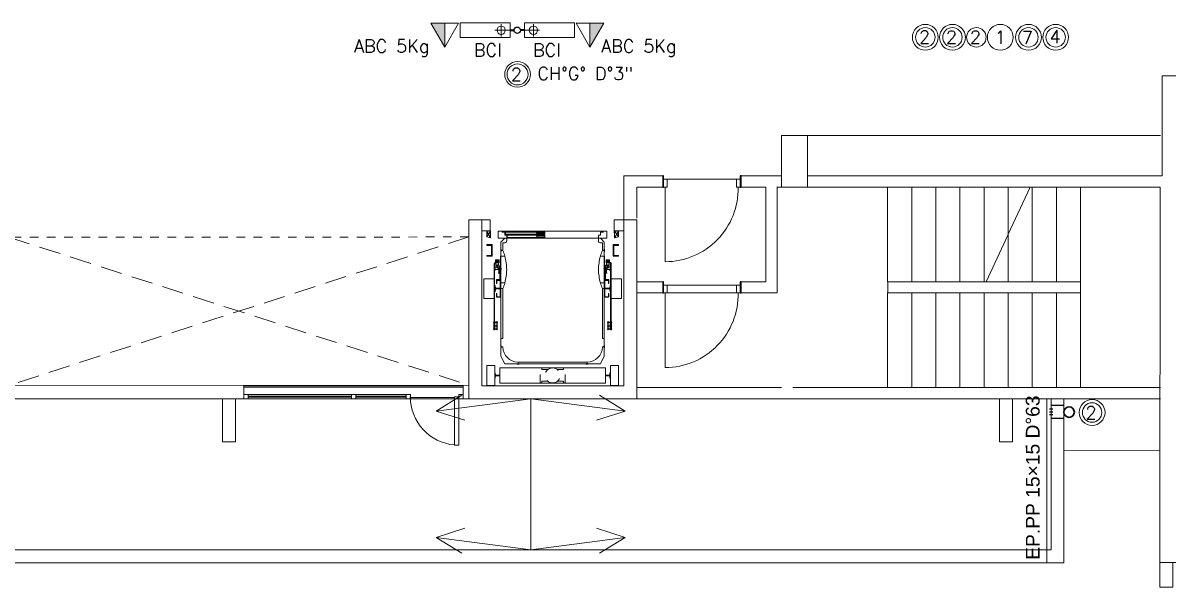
# Model space of a CAD drawing. Header units: millimetres. Extents: x 539 to 842, y -453 to -96.
# Drawn here: x 806.78 to 820.08, y -296.71 to -290.16 of the extents above; entities that cross this region are included whole.
import ezdxf
from ezdxf.enums import TextEntityAlignment as Align

# ---------------------------------------------------------------- set-up
doc = ezdxf.new("R2010")
doc.units = ezdxf.units.MM
doc.header["$LTSCALE"] = 0.1
for name, pattern in [('ACAD_ISO02W100', [15, 12, -3]), ('Basculante', [0.003969, 0.002381, -0.001587]), ('CENTER', [2.25, 1, -0.1, 0.05, -0.1, 1]), ('CONTINUA', [0]), ('DASHED', [0.7, 0.5, -0.2]), ('HIDDEN', [0.375, 0.25, -0.125]), ('HIDDEN2', [0.1875, 0.125, -0.0625])]:
    doc.linetypes.add(name, pattern=pattern)
doc.layers.get('0').update_dxf_attribs({"lineweight": 5})
for name, color, linetype, lineweight in [('00-Agua Caliente', 1, 'Continuous', 20), ('00-Agua Fria', 5, 'ACAD_ISO02W100', 20), ('00-Texto AC', 7, 'Continuous', 18), ('00-Texto AF', 7, 'Continuous', 18), ('00_Incendio_Bocas Incendio', 1, 'Continuous', 30), ('00_Incendio_Cañeria', 1, 'Continuous', 30), ('00_Incendio_Matafuego', 1, 'Continuous', 20), ('00_Incendio_Montantes', 1, 'Continuous', 30), ('00_Incendio_Numeracion Montantes', 1, 'Continuous', 30), ('00_Incendio_Textos', 7, 'Continuous', 13), ('A-DETL-GENF', 7, 'Continuous', 5), ('A-DOOR', 7, 'Continuous', 5), ('A-GLAZ-CURT', 7, 'Continuous', 5), ('A-GLAZ-CWMG', 7, 'Continuous', 5), ('A-Texto Pluvial', 7, 'Continuous', 20), ('S-COLS', 7, 'Continuous', 5)]:
    doc.layers.add(name, color=color, linetype=linetype, lineweight=lineweight)
for name, color, linetype in [('00-Pluvial', 40, 'Continuous'), ('00-Ventilacion', 3, 'Continuous'), ('Textos', 7, 'Continuous')]:
    doc.layers.add(name, color=color, linetype=linetype)
doc.layers.add('00-Primario', color=7, linetype='Continuous', true_color=0xff2400)
doc.styles.add('Arial', font='arial.ttf', dxfattribs={"height": 0.245883})
doc.styles.add('Instal Sanit', font='techb___.ttf', dxfattribs={"height": 0.15})
doc.styles.add('Romans', font='romans.shx')
doc.styles.get("Standard").update_dxf_attribs({"font": 'arial.ttf'})

# ---------------------------------------------------------------- blocks, each defined once
blk = doc.blocks.new('CALHA_DIR')
at = {"linetype": 'HIDDEN'}
for p, q in [((0, 1), (-5, 9)), ((0, 8), (-5, 0))]:
    blk.add_line(p, q, dxfattribs=at)
blk.add_lwpolyline([(-5, 0), (-5, 9), (0, 8), (0, 1)], close=True)
blk = doc.blocks.new('g')
blk.add_lwpolyline([(0.6, 0.2), (0.1, 0.2, -0.198945), (0, 0.3, -0.198878), (-0.1, 0.4), (-0.1, 1.2, 0.414208), (-0.3, 1.5, 0.414219), (-0.5, 1.2, -0.000005), (-0.5, -1.3, 0.000002), (-0.5, -1.3, 0.999999), (-0.1, -1.3), (-0.1, -0.4, -0.198907), (0, -0.3, -0.198919), (0.1, -0.2), (0.6, -0.2)], format="xyb")
blk = doc.blocks.new('N_P_COL_200')
for points in [[(0, 23.7), (0, 22.8, 0.414214), (0.3, 22.5)], [(0, 21.3), (0, 22.2, -0.414214), (0.3, 22.5), (2.2, 22.5, -0.417709), (2.5, 22.2, 0.405583), (22.2, 2.5, -0.40989), (22.5, 2.2), (22.5, 0.3, -0.414213), (22.2, 0), (21.3, 0)], [(22.5, 0.3), (22.5, 0.3, 0.414213), (22.8, 0), (23.7, 0)]]:
    blk.add_lwpolyline(points, format="xyb")
blk.add_blockref('g', (0.3, 22.5))
at = {"rotation": 90}
blk.add_blockref('g', (22.5, 0.3), dxfattribs=at)
blk = doc.blocks.new('N_P_TOTEM')
for points in [[(-0.5, 42.5), (4.7, 42.5, 0.498137), (5, 42.9, 0.014075), (3.8, 46.4, 0.014078), (2.5, 49.8, 0.303961), (2.3, 50), (0.3, 50, 0.414205), (0, 49.7), (0, 48.8)], [(0.3, 50, -0.414205), (0, 50.3), (0, 51.2)], [(2, 7.5), (-0.2, 7.5, -0.415832), (-0.5, 7.8), (-0.5, 42.2, -0.414217), (-0.2, 42.5), (2, 42.5)], [(2.2, 42.5), (4.8, 42.5, -0.337311), (5.1, 42.3, -0.067471), (7.5, 25, -0.067485), (5.1, 7.7, -0.337302), (4.8, 7.5), (2.2, 7.5)], [(-0.5, 7.5), (4.7, 7.5, -0.498137), (5, 7.1, -0.014075), (3.8, 3.6, -0.014078), (2.5, 0.2, -0.303961), (2.3, 0), (0.3, 0, -0.414205), (0, 0.3), (0, 1.2)]]:
    blk.add_lwpolyline(points, format="xyb")
blk = doc.blocks.new('N_P_BATE_PORTA')
for p, q in [((0, 0.5), (0, -7.2)), ((-6.5, -11.5), (-2.8, -11.5)), ((-2.5, -7.6), (-2.5, -11.2)), ((-2.4, -7.5), (-0.3, -7.5))]:
    blk.add_line(p, q)
for centre, radius, start, end in [((-2, 0.5), 2, 360, 90), ((-2, 0.5), 2, 360, 90), ((-2.8, -11.2), 0.3, 270, 0), ((-2.4, -7.6), 0.15, 90, 180), ((-0.3, -7.2), 0.3, 270, 0)]:
    blk.add_arc(centre, radius, start, end)
blk = doc.blocks.new('N_P_CANTO_RETO')
for points in [[(-2.8, 2.5, 0.382405), (-2.5, 2.8), (-2.5, 12.2, -0.382405), (-2.2, 12.5), (-0.3, 12.5, -0.414213), (0, 12.2), (0, 11.3)], [(-0.3, 12.5, 0.414213), (0, 12.8), (0, 13.7)]]:
    blk.add_lwpolyline(points, format="xyb")
at = {"xscale": -1}
blk.add_blockref('g', (-0.3, 12.5), dxfattribs=at)
blk = doc.blocks.new('n_p_long_220_52')
blk.add_lwpolyline([(-5.5, 6.5), (-5.8, 6.5), (-5.8, 10.4, -0.414213), (-5.2, 11), (-1.2, 11, -0.414214), (-0.6, 10.4), (-0.6, -10.4, -0.414214), (-1.2, -11), (-5.2, -11, -0.414214), (-5.8, -10.4), (-5.8, -6.5), (-5.5, -6.5), (-5.5, -10.4, 0.41421), (-5.2, -10.7), (-1.2, -10.7, 0.414217), (-0.9, -10.4), (-0.9, 10.4, 0.414213), (-1.2, 10.7), (-5.2, 10.7, 0.414218), (-5.5, 10.4), (-5.5, 6.5)], format="xyb")
blk = doc.blocks.new('__T82')
for p, q in [((4.125007, 6.820007), (-4.125007, 6.820007)), ((-4.125007, 6.820007), (-4.125007, 6.316772)), ((-3.835322, 6.000953), (-0.646444, 5.696223)), ((-0.375, 3.797004), (-0.45, 3.479988)), ((-0.375, 3.797004), (-0.45, 3.479988)), ((-0.45, 0.099976), (-0.45, 3.479988)), ((-0.350024, 0), (-0.45, 0.099976)), ((-0.375, 3.797004), (-0.374982, 5.39758)), ((-0.350024, 0), (0.350024, 0)), ((0.350024, 0), (0.45, 0.099976)), ((0.375, 3.797004), (0.374982, 5.39758)), ((0.375, 3.797004), (0.45, 3.479988)), ((0.375, 3.797004), (0.45, 3.479988)), ((0.45, 0.099976), (0.45, 3.479988)), ((0.646444, 5.696223), (3.835322, 6.000953)), ((4.125007, 6.820007), (4.125007, 6.316772))]:
    blk.add_line(p, q)
for centre, radius, start, end in [((-3.807976, 6.316803), 0.317032, 180.00549, 265.051662), ((-0.674982, 5.397583), 0.3, 359.99936, 84.541371), ((0.674982, 5.397583), 0.3, 95.458629, 180.00064), ((3.807976, 6.316803), 0.317032, 274.948338, 359.99451)]:
    blk.add_arc(centre, radius, start, end)
blk = doc.blocks.new('__T70')
for p, q in [((-3.5, 6.500007), (3.5, 6.500007)), ((-3.5, 6.209114), (-3.5, 6.500007)), ((-0.664669, 5.600007), (-3.210315, 5.893295)), ((-0.375, 3.797004), (-0.45, 3.479988)), ((-0.45, 0.099976), (-0.45, 3.479988)), ((-0.350024, 0), (-0.45, 0.099976)), ((-0.375, 3.797004), (-0.374983, 5.284188)), ((-0.350024, 0), (0.350024, 0)), ((0.350024, 0), (0.45, 0.099976)), ((0.375, 3.797004), (0.374983, 5.284188)), ((0.375, 3.797004), (0.45, 3.479988)), ((0.45, 0.099976), (0.45, 3.479988)), ((0.664669, 5.600007), (3.210315, 5.893295)), ((3.5, 6.209114), (3.5, 6.500007))]:
    blk.add_line(p, q)
for centre, start, end in [((-3.182968, 6.209145), 180.00549, 265.051662), ((-0.692015, 5.284157), 0.00549, 85.051798), ((0.692015, 5.284157), 94.948202, 179.99451), ((3.182968, 6.209145), 274.948338, 359.99451)]:
    blk.add_arc(centre, 0.317032, start, end)
blk = doc.blocks.new('__CABOCOM1')
for points in [[(-1, 52.5), (-1.5, 52.5), (-1.5, 53), (-1, 53)], [(-1, 49), (-1.5, 49), (-1.5, 48.5), (-1, 48.5)], [(-0.5, 43), (-1, 43), (-1, 54), (-0.5, 54), (-0.5, -12), (0, -12), (0, 54), (0.5, 54), (0.5, 43), (0, 43)], [(-0.5, 53), (0, 53)], [(0, 52.5), (-0.5, 52.5)], [(0, 49), (-0.5, 49)], [(-0.5, 48.5), (0, 48.5)], [(0.5, 53), (3, 53)], [(3, 52.5), (0.5, 52.5)], [(3, 49), (0.5, 49)], [(0.5, 48.5), (3, 48.5)], [(3.5, 53), (4, 53), (4, 52.5)], [(4, 52.5), (3.5, 52.5)], [(4, 49), (3.5, 49)], [(3.5, 48.5), (4, 48.5), (4, 49)], [(-1, 44.5), (-1.5, 44.5), (-1.5, 44), (-1, 44)], [(0, 44.5), (-0.5, 44.5)], [(-0.5, 44), (0, 44)], [(3, 44.5), (0.5, 44.5)], [(0.5, 44), (3, 44)], [(4, 44.5), (3.5, 44.5)], [(3.5, 44), (4, 44), (4, 44.5)]]:
    blk.add_lwpolyline(points)
blk.add_lwpolyline([(3.5, 43), (3, 43), (3, 54), (3.5, 54)], close=True)
blk = doc.blocks.new('ASCENSOR 110X140')
at = {"linetype": 'Continuous'}
for p, q in [((2633.796, 1488.539), (2633.379, 1488.539)), ((2633.379, 1488.539), (2633.379, 1488.533)), ((2633.796, 1488.533), (2633.379, 1488.533)), ((2633.668, 1488.486), (2633.668, 1488.478)), ((2633.669, 1488.486), (2633.668, 1488.486)), ((2633.669, 1488.486), (2633.669, 1488.478)), ((2633.715, 1488.477), (2633.671, 1488.477)), ((2633.75, 1488.475), (2633.671, 1488.475)), ((2633.699, 1488.475), (2633.699, 1488.465)), ((2633.706, 1488.525), (2633.706, 1488.524)), ((2633.75, 1488.525), (2633.706, 1488.525)), ((2633.715, 1488.524), (2633.706, 1488.524)), ((2633.713, 1488.479), (2633.713, 1488.477)), ((2633.716, 1488.479), (2633.713, 1488.479)), ((2633.714, 1488.487), (2633.714, 1488.479)), ((2633.716, 1488.487), (2633.714, 1488.487)), ((2633.716, 1488.522), (2633.716, 1488.478)), ((2633.718, 1488.522), (2633.718, 1488.478)), ((2633.75, 1488.475), (2633.75, 1488.465)), ((2633.753, 1488.522), (2633.753, 1488.504)), ((2633.753, 1488.491), (2633.753, 1488.478)), ((2633.803, 1488.515), (2633.77, 1488.515)), ((2633.77, 1488.515), (2633.77, 1488.504)), ((2633.77, 1488.491), (2633.77, 1488.48)), ((2633.803, 1488.48), (2633.77, 1488.48)), ((2633.803, 1488.527), (2633.803, 1488.475)), ((2633.809, 1488.475), (2633.803, 1488.475)), ((2633.809, 1488.527), (2633.809, 1488.475)), ((2633.812, 1488.518), (2633.81, 1488.517)), ((2633.81, 1488.517), (2633.81, 1488.478)), ((2633.81, 1488.517), (2633.81, 1488.478)), ((2633.812, 1488.476), (2633.81, 1488.478)), ((2633.841, 1488.52), (2633.812, 1488.52)), ((2633.841, 1488.518), (2633.812, 1488.518)), ((2633.841, 1488.476), (2633.812, 1488.476)), ((2633.841, 1488.475), (2633.812, 1488.475)), ((2633.822, 1488.505), (2633.819, 1488.505)), ((2633.819, 1488.505), (2633.819, 1488.49)), ((2633.822, 1488.49), (2633.819, 1488.49)), ((2633.822, 1488.509), (2633.822, 1488.505)), ((2633.83, 1488.509), (2633.822, 1488.509)), ((2633.822, 1488.49), (2633.822, 1488.486)), ((2633.83, 1488.486), (2633.822, 1488.486)), ((2633.826, 1488.52), (2633.826, 1488.518)), ((2633.826, 1488.476), (2633.826, 1488.475)), ((2633.83, 1488.509), (2633.83, 1488.505)), ((2633.833, 1488.505), (2633.83, 1488.505)), ((2633.833, 1488.49), (2633.83, 1488.49)), ((2633.83, 1488.49), (2633.83, 1488.486)), ((2633.833, 1488.505), (2633.833, 1488.49)), ((2633.842, 1488.517), (2633.842, 1488.478)), ((2633.843, 1488.517), (2633.843, 1488.478)), ((2633.714, 1488.459), (2633.714, 1488.457)), ((2633.714, 1488.457), (2633.735, 1488.457)), ((2633.714, 1488.456), (2633.714, 1488.447)), ((2633.716, 1488.447), (2633.734, 1488.447)), ((2633.719, 1488.456), (2633.719, 1488.447)), ((2633.731, 1488.456), (2633.731, 1488.447)), ((2633.735, 1488.459), (2633.735, 1488.457)), ((2633.736, 1488.456), (2633.736, 1488.447)), ((2634.068, 1488.395), (2634.068, 1488.422)), ((2634.152, 1487.985), (2634.145, 1487.975)), ((2634.152, 1487.887), (2634.152, 1487.985)), ((2634.152, 1487.985), (2634.159, 1487.975)), ((2634.193, 1487.985), (2634.186, 1487.975)), ((2634.193, 1487.887), (2634.193, 1487.985)), ((2634.193, 1487.985), (2634.2, 1487.975)), ((2634.068, 1487.155), (2634.068, 1487.128)), ((2633.796, 1487.017), (2633.379, 1487.017)), ((2633.379, 1487.01), (2633.379, 1487.017)), ((2633.796, 1487.01), (2633.379, 1487.01)), ((2633.668, 1487.064), (2633.668, 1487.072)), ((2633.669, 1487.064), (2633.668, 1487.064)), ((2633.669, 1487.064), (2633.669, 1487.072)), ((2633.75, 1487.075), (2633.671, 1487.075)), ((2633.715, 1487.073), (2633.671, 1487.073)), ((2633.699, 1487.075), (2633.699, 1487.084)), ((2633.706, 1487.025), (2633.706, 1487.026)), ((2633.715, 1487.026), (2633.706, 1487.026)), ((2633.75, 1487.025), (2633.706, 1487.025)), ((2633.713, 1487.071), (2633.713, 1487.073)), ((2633.716, 1487.071), (2633.713, 1487.071)), ((2633.714, 1487.094), (2633.714, 1487.102)), ((2633.714, 1487.091), (2633.714, 1487.093)), ((2633.714, 1487.093), (2633.735, 1487.093)), ((2633.714, 1487.063), (2633.714, 1487.071)), ((2633.716, 1487.063), (2633.714, 1487.063)), ((2633.716, 1487.103), (2633.734, 1487.103)), ((2633.716, 1487.028), (2633.716, 1487.072)), ((2633.718, 1487.028), (2633.718, 1487.072)), ((2633.719, 1487.094), (2633.719, 1487.103)), ((2633.731, 1487.094), (2633.731, 1487.102)), ((2633.735, 1487.091), (2633.735, 1487.093)), ((2633.736, 1487.094), (2633.736, 1487.103)), ((2633.75, 1487.075), (2633.75, 1487.084)), ((2633.753, 1487.058), (2633.753, 1487.072)), ((2633.753, 1487.028), (2633.753, 1487.046)), ((2633.803, 1487.07), (2633.77, 1487.07)), ((2633.77, 1487.058), (2633.77, 1487.07)), ((2633.77, 1487.035), (2633.77, 1487.046)), ((2633.803, 1487.035), (2633.77, 1487.035)), ((2633.803, 1487.023), (2633.803, 1487.075)), ((2633.809, 1487.075), (2633.803, 1487.075)), ((2633.809, 1487.023), (2633.809, 1487.075)), ((2633.812, 1487.073), (2633.81, 1487.072)), ((2633.81, 1487.033), (2633.81, 1487.072)), ((2633.81, 1487.033), (2633.81, 1487.072)), ((2633.812, 1487.031), (2633.81, 1487.033)), ((2633.841, 1487.074), (2633.812, 1487.074)), ((2633.841, 1487.073), (2633.812, 1487.073)), ((2633.841, 1487.031), (2633.812, 1487.031)), ((2633.841, 1487.03), (2633.812, 1487.03)), ((2633.822, 1487.059), (2633.819, 1487.059)), ((2633.819, 1487.045), (2633.819, 1487.059)), ((2633.822, 1487.045), (2633.819, 1487.045)), ((2633.83, 1487.064), (2633.822, 1487.064)), ((2633.822, 1487.059), (2633.822, 1487.064)), ((2633.822, 1487.041), (2633.822, 1487.045)), ((2633.83, 1487.041), (2633.822, 1487.041)), ((2633.826, 1487.073), (2633.826, 1487.074)), ((2633.826, 1487.03), (2633.826, 1487.031)), ((2633.83, 1487.059), (2633.83, 1487.064)), ((2633.833, 1487.059), (2633.83, 1487.059)), ((2633.833, 1487.045), (2633.83, 1487.045)), ((2633.83, 1487.041), (2633.83, 1487.045)), ((2633.833, 1487.045), (2633.833, 1487.059)), ((2633.842, 1487.033), (2633.842, 1487.072)), ((2633.843, 1487.033), (2633.843, 1487.072))]:
    blk.add_line(p, q, dxfattribs=at)
at = {"linetype": 'DASHED'}
for p, q in [((2633.715, 1488.477), (2633.715, 1488.477)), ((2633.736, 1488.487), (2633.718, 1488.487)), ((2633.737, 1488.479), (2633.718, 1488.479)), ((2633.719, 1488.487), (2633.719, 1488.479)), ((2633.731, 1488.487), (2633.731, 1488.479)), ((2633.736, 1488.487), (2633.736, 1488.479)), ((2633.737, 1488.479), (2633.737, 1488.475)), ((2633.715, 1487.073), (2633.715, 1487.073)), ((2633.737, 1487.071), (2633.718, 1487.071)), ((2633.736, 1487.063), (2633.718, 1487.063)), ((2633.719, 1487.063), (2633.719, 1487.071)), ((2633.731, 1487.063), (2633.731, 1487.071)), ((2633.736, 1487.063), (2633.736, 1487.071)), ((2633.737, 1487.071), (2633.737, 1487.075))]:
    blk.add_line(p, q, dxfattribs=at)
at = {"linetype": 'CENTER'}
for p, q in [((2633.725, 1488.489), (2633.725, 1488.443)), ((2633.826, 1488.517), (2633.826, 1488.478)), ((2633.725, 1487.06), (2633.725, 1487.107)), ((2633.826, 1487.033), (2633.826, 1487.072))]:
    blk.add_line(p, q, dxfattribs=at)
at = {"linetype": 'Continuous'}
for points in [[(2632.203, 1488.53), (2632.203, 1488.635), (2632.463, 1488.635), (2632.463, 1488.53)], [(2633.338, 1488.539), (2633.338, 1488.675), (2633.598, 1488.675), (2633.598, 1488.539)], [(2633.777, 1488.504), (2633.739, 1488.504), (2633.739, 1488.491), (2633.777, 1488.491)], [(2634.208, 1488.39), (2634.208, 1487.875), (2634.178, 1487.875), (2634.178, 1488.39)], [(2632.203, 1487.02), (2632.203, 1486.915), (2632.463, 1486.915), (2632.463, 1487.02)], [(2633.338, 1487.01), (2633.338, 1486.875), (2633.598, 1486.875), (2633.598, 1487.01)], [(2633.777, 1487.046), (2633.739, 1487.046), (2633.739, 1487.058), (2633.777, 1487.058)]]:
    blk.add_lwpolyline(points, close=True, dxfattribs=at)
for points in [[(2634.043, 1488.635), (2634.043, 1488.565), (2633.893, 1488.565), (2633.893, 1488.635), (2633.903, 1488.635), (2633.903, 1488.575), (2634.033, 1488.575), (2634.033, 1488.635), (2634.043, 1488.635)], [(2634.043, 1486.915), (2634.043, 1486.985), (2633.893, 1486.985), (2633.893, 1486.915), (2633.903, 1486.915), (2633.903, 1486.975), (2634.033, 1486.975), (2634.033, 1486.915), (2634.043, 1486.915)]]:
    blk.add_lwpolyline(points)
for points in [[(2633.585, 1488.509), (2633.585, 1488.472, 0.414214), (2633.591, 1488.465), (2633.776, 1488.465), (2633.776, 1488.459), (2633.59, 1488.459, -0.414214), (2633.578, 1488.471), (2633.578, 1488.509)], [(2633.585, 1487.041), (2633.585, 1487.078, -0.414214), (2633.591, 1487.084), (2633.776, 1487.084), (2633.776, 1487.091), (2633.59, 1487.091, 0.414214), (2633.578, 1487.079), (2633.578, 1487.041)]]:
    blk.add_lwpolyline(points, format="xyb", close=True, dxfattribs=at)
for points in [[(2634.218, 1487.725), (2634.218, 1488.485), (2634.128, 1488.485), (2634.128, 1487.725)], [(2632.234, 1487.725), (2632.234, 1488.465), (2632.432, 1488.465), (2632.432, 1487.725)], [(2632.483, 1487.725), (2632.483, 1488.4), (2632.583, 1488.45), (2634.074, 1488.45), (2634.128, 1488.4), (2634.128, 1487.725)], [(2633.468, 1488.45), (2633.468, 1488.425), (2632.818, 1488.425), (2632.818, 1488.45)], [(2634.138, 1488.109), (2634.138, 1488.367), (2634.168, 1488.367), (2634.168, 1488.109)], [(2632.483, 1488.225), (2632.508, 1488.225), (2632.508, 1487.725)], [(2634.138, 1488.109), (2634.138, 1487.875), (2634.168, 1487.875), (2634.168, 1488.109)], [(2632.234, 1487.825), (2632.234, 1487.085), (2632.432, 1487.085), (2632.432, 1487.825)], [(2632.483, 1487.825), (2632.483, 1487.15), (2632.583, 1487.1), (2634.075, 1487.1), (2634.128, 1487.15), (2634.128, 1487.825)], [(2632.483, 1487.325), (2632.508, 1487.325), (2632.508, 1487.825)], [(2634.218, 1487.825), (2634.218, 1487.065), (2634.128, 1487.065), (2634.128, 1487.825)], [(2633.468, 1487.1), (2633.468, 1487.125), (2632.818, 1487.125), (2632.818, 1487.1)]]:
    blk.add_lwpolyline(points, dxfattribs=at)
at = {"linetype": 'HIDDEN2', "ltscale": 0.5}
for points in [[(2632.257, 1487.835), (2632.257, 1487.917), (2632.235, 1487.917), (2632.235, 1487.939), (2632.432, 1487.939), (2632.432, 1487.917), (2632.41, 1487.917), (2632.41, 1487.835)], [(2632.257, 1487.715), (2632.257, 1487.633), (2632.235, 1487.633), (2632.235, 1487.611), (2632.432, 1487.611), (2632.432, 1487.633), (2632.41, 1487.633), (2632.41, 1487.715)]]:
    blk.add_lwpolyline(points, dxfattribs=at)
at = {"linetype": 'Continuous'}
for centre, radius, start, end in [((2633.671, 1488.478), 0.003, 180, 270), ((2633.671, 1488.478), 0.0015, 180, 270), ((2633.715, 1488.522), 0.003, 0, 90), ((2633.715, 1488.522), 0.0015, 0, 90), ((2633.715, 1488.478), 0.0015, 270, 360), ((2633.715, 1488.478), 0.003, 270, 360), ((2633.75, 1488.522), 0.003, 0, 90), ((2633.75, 1488.478), 0.003, 270, 360), ((2633.796, 1488.527), 0.0127, 0, 90), ((2633.796, 1488.527), 0.00635, 0, 90), ((2633.812, 1488.517), 0.0027, 90, 180), ((2633.812, 1488.478), 0.0027, 180, 270), ((2633.812, 1488.517), 0.0015, 90, 180), ((2633.812, 1488.478), 0.0015, 180, 270), ((2633.841, 1488.517), 0.0027, 0, 90), ((2633.841, 1488.517), 0.0015, 0, 90), ((2633.841, 1488.478), 0.0015, 270, 360), ((2633.841, 1488.478), 0.0027, 270, 360), ((2633.716, 1488.452), 0.005, 61.8617, 121.8973), ((2633.716, 1488.452), 0.005, 238.1027, 298.1383), ((2633.724, 1488.432), 0.0246, 74.422, 102.6632), ((2633.724, 1488.471), 0.0246, 257.3368, 285.5781), ((2633.734, 1488.452), 0.005, 64.6142, 124.8398), ((2633.734, 1488.452), 0.005, 235.1602, 295.3857), ((2633.671, 1487.072), 0.003, 90, 180), ((2633.671, 1487.072), 0.0015, 90, 180), ((2633.716, 1487.098), 0.005, 61.8617, 121.8973), ((2633.716, 1487.098), 0.005, 238.1027, 298.1383), ((2633.715, 1487.072), 0.003, 0, 90), ((2633.715, 1487.072), 0.0015, 0, 90), ((2633.715, 1487.028), 0.0015, 270, 360), ((2633.715, 1487.028), 0.003, 270, 360), ((2633.724, 1487.079), 0.0246, 74.4219, 102.6632), ((2633.724, 1487.118), 0.0246, 257.3368, 285.578), ((2633.734, 1487.098), 0.005, 64.6143, 124.8398), ((2633.734, 1487.098), 0.005, 235.1602, 295.3858), ((2633.75, 1487.072), 0.003, 0, 90), ((2633.75, 1487.028), 0.003, 270, 360), ((2633.796, 1487.023), 0.0127, 270, 360), ((2633.796, 1487.023), 0.00635, 270, 360), ((2633.812, 1487.072), 0.0027, 90, 180), ((2633.812, 1487.033), 0.0027, 180, 270), ((2633.812, 1487.072), 0.0015, 90, 180), ((2633.812, 1487.033), 0.0015, 180, 270), ((2633.841, 1487.072), 0.0027, 0, 90), ((2633.841, 1487.072), 0.0015, 0, 90), ((2633.841, 1487.033), 0.0015, 270, 360), ((2633.841, 1487.033), 0.0027, 270, 360)]:
    blk.add_arc(centre, radius, start, end, dxfattribs=at)
at = {"linetype": 'HIDDEN2', "ltscale": 0.5}
for start, end in [(0, 180), (180, 0)]:
    blk.add_arc((2632.333, 1487.775), 0.0983, start, end, dxfattribs=at)
at = {"yscale": 0.01000000000000512, "zscale": 0.01000000000000512}
for p, xscale, rotation in [((2634.223, 1488.635), 0.01000000000000512, 90.00000000000001), ((2634.223, 1486.915), -0.01000000000000512, 90)]:
    blk.add_blockref('CALHA_DIR', p, dxfattribs=dict(at, xscale=xscale, rotation=rotation))
at = {"linetype": 'CENTER', "xscale": -0.009999999999990905, "yscale": 0.009999999999990905, "zscale": 0.009999999999990905}
blk.add_blockref('__T70', (2632.333, 1488.465), dxfattribs=at)
at = {"linetype": 'CENTER'}
for name, p, xscale, yscale, zscale, rotation in [('__CABOCOM1', (2633.468, 1488.533), -0.01000000000000512, 0.01000000000000512, 0.01000000000000512, 90), ('__T70', (2632.333, 1487.085), 0.009999999999990905, 0.009999999999990905, 0.009999999999990905, 180), ('__CABOCOM1', (2633.468, 1487.017), 0.01000000000000512, 0.01000000000000512, 0.01000000000000512, 90.00000000000001)]:
    blk.add_blockref(name, p, dxfattribs=dict(at, xscale=xscale, yscale=yscale, zscale=zscale, rotation=rotation))
at = {"linetype": 'Continuous'}
for name, p, xscale, yscale, zscale, rotation in [('n_p_long_220_52', (2633.468, 1488.45), -0.01000000000000512, 0.01000000000000512, 0.01000000000000512, 90), ('N_P_COL_200', (2632.483, 1488.45), -0.009999999999990905, 0.009999999999990905, 0.009999999999990905, 180), ('N_P_TOTEM', (2633.968, 1488.45), -0.01000000000000512, 0.01000000000000512, 0.01000000000000512, 90), ('N_P_CANTO_RETO', (2634.093, 1488.45), 0.01000000000000512, 0.01000000000000512, 0.01000000000000512, 90.00000000000001), ('N_P_BATE_PORTA', (2634.093, 1488.375), -0.01000000000000512, 0.01000000000000512, 0.01000000000000512, 90), ('N_P_TOTEM', (2633.968, 1487.1), 0.01000000000000512, 0.01000000000000512, 0.01000000000000512, 90.00000000000001), ('N_P_CANTO_RETO', (2634.093, 1487.1), -0.01000000000000512, 0.01000000000000512, 0.01000000000000512, 90), ('N_P_BATE_PORTA', (2634.093, 1487.175), 0.01000000000000512, 0.01000000000000512, 0.01000000000000512, 90.00000000000001), ('n_p_long_220_52', (2633.468, 1487.1), 0.01000000000000512, 0.01000000000000512, 0.01000000000000512, 90.00000000000001), ('__T82', (2633.468, 1487.085), 0.009999999999990905, 0.009999999999990905, 0.009999999999990905, 180)]:
    blk.add_blockref(name, p, dxfattribs=dict(at, xscale=xscale, yscale=yscale, zscale=zscale, rotation=rotation))
at = {"linetype": 'Continuous', "yscale": 0.009999999999990905, "zscale": 0.009999999999990905}
for name, p, xscale in [('__T82', (2633.468, 1488.465), -0.009999999999990905), ('N_P_COL_200', (2632.483, 1487.1), 0.009999999999990905)]:
    blk.add_blockref(name, p, dxfattribs=dict(at, xscale=xscale))
blk = doc.blocks.new('T8 - T1-2752867-1-TORRE-ARQ-PB')
at = {"layer": 'S-COLS', "color": 8}
for p, q in [((21.677, 57.629), (21.642, 57.484)), ((23.698, 57.137), (21.677, 57.629)), ((21.642, 57.484), (23.517, 57.027)), ((23.236, 55.242), (23.698, 57.137)), ((23.517, 57.027), (23.126, 55.424)), ((21.251, 55.881), (21.216, 55.735)), ((23.126, 55.424), (21.251, 55.881)), ((21.216, 55.735), (23.236, 55.242))]:
    blk.add_line(p, q, dxfattribs=at)
blk = doc.blocks.new('Puerta Vidrio Simple - Puerta Vidrio Simple-1925541-07 3er Piso')
at = {"layer": 'A-DOOR', "color": 8}
for p, q in [((0.231, 0), (0.281, 0)), ((0.231, -0.563), (0.231, 0)), ((0.231, 0), (0.281, 0)), ((0.231, -0.563), (0.231, 0)), ((0.281, 0), (0.281, -0.563)), ((0.281, -0.563), (0.231, -0.563)), ((0.281, -0.563), (0.231, -0.563))]:
    blk.add_line(p, q, dxfattribs=at)
blk.add_arc((0.281, 0), 0.563, 180, 264.884, dxfattribs=at)
blk = doc.blocks.new('Montante rectangular - 50x50-1925539-07 3er Piso')
at = {"layer": 'A-GLAZ-CWMG', "color": 8}
for p, q in [((0, 0.025), (-0.05, 0.025)), ((-0.05, 0.025), (-0.05, 0)), ((0, -0.025), (0, 0.025)), ((-0.05, -0.025), (0, -0.025))]:
    blk.add_line(p, q, dxfattribs=at)
blk = doc.blocks.new('Montante rectangular - 50x50-1913232-07 3er Piso')
at = {"layer": 'A-GLAZ-CWMG', "color": 8}
for p, q in [((-0.05, 0.025), (0, 0.025)), ((-0.05, -0.025), (-0.05, 0.025)), ((0, 0.025), (0, -0.025)), ((0, -0.025), (-0.05, -0.025))]:
    blk.add_line(p, q, dxfattribs=at)
blk = doc.blocks.new('Panel de sistema - Acristalado-1925529-07 3er Piso')
at = {"layer": 'A-GLAZ-CURT', "color": 8}
for p, q in [((0.599, 0.005), (-0.599, 0.005)), ((-0.599, 0.005), (-0.599, -0.005)), ((0.599, -0.005), (0.599, 0.005)), ((-0.599, -0.005), (0.599, -0.005))]:
    blk.add_line(p, q, dxfattribs=at)
blk = doc.blocks.new('Montante rectangular - 50x50-1925525-07 3er Piso')
at = {"layer": 'A-GLAZ-CWMG', "color": 8}
for p, q in [((-0.631, -2.018), (0.567, -2.018)), ((-0.631, -2.068), (0.567, -2.068))]:
    blk.add_line(p, q, dxfattribs=at)
blk = doc.blocks.new('Panel de sistema - Acristalado-1925535-07 3er Piso')
at = {"layer": 'A-GLAZ-CURT', "color": 8}
for p, q in [((0.2925, 0.005), (-0.2925, 0.005)), ((-0.2925, 0.005), (-0.2925, -0.005)), ((0.2925, -0.005), (0.2925, 0.005)), ((-0.2925, -0.005), (0.2925, -0.005))]:
    blk.add_line(p, q, dxfattribs=at)
blk = doc.blocks.new('Montante rectangular - 50x50-1925534-07 3er Piso')
at = {"layer": 'A-GLAZ-CWMG', "color": 8}
for p, q in [((0.617, -2.018), (1.202, -2.018)), ((0.617, -2.068), (1.202, -2.068))]:
    blk.add_line(p, q, dxfattribs=at)
blk = doc.blocks.new('Montante rectangular - 50x50-1925528-07 3er Piso')
at = {"layer": 'A-GLAZ-CWMG', "color": 8}
for p, q in [((-0.025, 0.025), (0.025, 0.025)), ((-0.025, -0.025), (-0.025, 0.025)), ((0.025, 0.025), (0.025, -0.025)), ((0.025, -0.025), (-0.025, -0.025))]:
    blk.add_line(p, q, dxfattribs=at)
blk = doc.blocks.new('JW_Interior_Door_Fire_810_Single_1_0 - Puerta contra Incendio-1467360-1-TORRE-ARQ-PB')
at = {"layer": 'A-DETL-GENF', "color": 8}
for p, q in [((0.4272, 0.9328), (0.4272, 0.065)), ((-0.403, 0.065), (-0.445, 0.065)), ((-0.445, 0.065), (-0.445, -0.027)), ((-0.403, -0.027), (-0.403, 0.065)), ((0.403, 0.065), (0.403, -0.027)), ((0.445, 0.065), (0.403, 0.065)), ((0.445, -0.027), (0.445, 0.065)), ((-0.445, -0.027), (-0.403, -0.027)), ((-0.403, -0.027), (0.403, -0.027)), ((0.403, -0.027), (0.445, -0.027))]:
    blk.add_line(p, q, dxfattribs=at)
blk.add_arc((0.4303, 0.0815), 0.8513, 90.20864, 181.11058, dxfattribs=at)
at = {"layer": 'A-DOOR', "color": 8, "lineweight": 25}
for p, q in [((-0.445, 0.065), (-0.455, 0.065)), ((-0.455, 0.065), (-0.455, -0.065)), ((0.455, 0.065), (0.445, 0.065)), ((0.455, -0.065), (0.455, 0.065)), ((-0.455, -0.065), (-0.445, -0.065)), ((-0.445, -0.065), (-0.445, -0.027)), ((0.445, -0.027), (0.445, -0.065)), ((0.445, -0.065), (0.455, -0.065))]:
    blk.add_line(p, q, dxfattribs=at)
blk = doc.blocks.new('T1-2 A 4P-2020')
at = {"color": 8, "lineweight": 5}
for p, q in [((4115.478, 1307.905), (4115.476, 1306.743)), ((4117.52, 1307.903), (4115.478, 1307.905)), ((4111.058, 1306.613), (4111.058, 1307.213)), ((4111.058, 1307.213), (4111.358, 1307.213)), ((4111.358, 1307.213), (4115.458, 1307.213)), ((4111.358, 1307.213), (4111.358, 1306.613)), ((4109.226, 1306.743), (4109.678, 1306.743)), ((4109.226, 1306.233), (4109.226, 1306.743)), ((4110.588, 1306.743), (4111.058, 1306.743)), ((4111.358, 1306.743), (4115.476, 1306.743)), ((4109.376, 1306.613), (4109.678, 1306.613)), ((4115.453, 1306.61), (4111.006, 1306.613)), ((4111.358, 1306.613), (4111.058, 1306.613)), ((4112.289, 1305.513), (4112.289, 1306.613)), ((4112.569, 1305.513), (4112.569, 1306.613)), ((4112.849, 1305.513), (4112.849, 1306.613)), ((4113.129, 1305.513), (4113.129, 1306.613)), ((4113.409, 1305.513), (4113.409, 1306.613)), ((4113.689, 1306.064), (4113.689, 1306.613)), ((4113.945, 1306.613), (4114.529, 1306.613)), ((4113.969, 1305.513), (4113.969, 1306.613)), ((4113.969, 1305.513), (4113.969, 1306.613)), ((4114.249, 1305.513), (4114.249, 1306.613)), ((4114.249, 1305.513), (4114.249, 1306.613)), ((4114.529, 1305.513), (4114.529, 1306.613)), ((4114.529, 1305.513), (4114.529, 1306.613)), ((4115.453, 1306.61), (4115.45, 1302.252)), ((4107.426, 1306.233), (4107.426, 1306.076)), ((4107.576, 1306.233), (4107.674, 1306.233)), ((4107.576, 1306.103), (4107.576, 1306.233)), ((4107.674, 1306.065), (4107.674, 1306.233)), ((4109.114, 1306.233), (4109.226, 1306.233)), ((4109.114, 1306.08), (4109.114, 1306.233)), ((4109.226, 1306.233), (4109.226, 1306.103)), ((4107.674, 1306.103), (4107.576, 1306.103)), ((4109.226, 1306.103), (4109.114, 1306.103)), ((4113.689, 1306.063), (4113.689, 1306.064)), ((4113.689, 1306.063), (4113.689, 1306.064)), ((4113.689, 1306.062), (4113.689, 1306.063)), ((4113.689, 1305.513), (4113.689, 1306.062)), ((4113.689, 1305.513), (4113.689, 1306.062)), ((4109.376, 1305.513), (4109.678, 1305.513)), ((4110.588, 1305.513), (4110.876, 1305.513)), ((4112.291, 1305.513), (4112.291, 1305.383)), ((4112.291, 1305.513), (4112.569, 1305.513)), ((4112.569, 1305.513), (4112.849, 1305.513)), ((4112.849, 1305.513), (4113.129, 1305.513)), ((4113.129, 1305.513), (4113.409, 1305.513)), ((4113.409, 1305.513), (4113.432, 1305.513)), ((4113.432, 1305.513), (4114.529, 1305.513)), ((4114.529, 1305.383), (4114.529, 1305.513)), ((4109.376, 1305.383), (4111.006, 1305.383)), ((4112.289, 1305.383), (4112.289, 1304.283)), ((4114.529, 1305.383), (4112.289, 1305.383)), ((4112.569, 1305.383), (4112.569, 1304.283)), ((4112.569, 1305.383), (4112.569, 1304.283)), ((4112.849, 1305.383), (4112.849, 1304.283)), ((4112.849, 1305.383), (4112.849, 1304.283)), ((4113.129, 1305.383), (4113.129, 1304.283)), ((4113.129, 1305.383), (4113.129, 1304.283)), ((4113.409, 1305.383), (4113.409, 1304.283)), ((4113.409, 1305.383), (4113.409, 1304.283)), ((4113.689, 1305.383), (4113.689, 1304.283)), ((4113.689, 1305.383), (4113.689, 1304.283)), ((4113.969, 1305.383), (4113.969, 1304.283)), ((4113.969, 1305.383), (4113.969, 1304.283)), ((4114.249, 1305.383), (4114.249, 1304.283)), ((4114.249, 1305.383), (4114.249, 1304.283)), ((4114.529, 1305.383), (4114.529, 1304.283)), ((4114.529, 1305.383), (4114.529, 1304.283)), ((4107.426, 1304.311), (4102.084, 1304.309)), ((4109.376, 1304.283), (4111.058, 1304.283)), ((4109.376, 1304.153), (4109.376, 1304.283)), ((4111.188, 1304.283), (4115.458, 1304.283)), ((4114.529, 1304.283), (4112.289, 1304.283)), ((4115.458, 1304.283), (4114.529, 1304.283)), ((4107.426, 1304.153), (4101.927, 1304.151)), ((4115.458, 1304.153), (4109.376, 1304.153)), ((4115.45, 1302.252), (4116.602, 1302.251))]:
    blk.add_line(p, q, dxfattribs=at)
at = {"color": 8}
for p, q in [((4109.678, 1306.613), (4109.678, 1306.743)), ((4110.588, 1306.613), (4110.588, 1306.743)), ((4110.588, 1306.613), (4110.876, 1306.613)), ((4110.876, 1306.613), (4110.876, 1305.513)), ((4111.006, 1306.617), (4111.006, 1305.383)), ((4109.678, 1305.383), (4109.678, 1305.513)), ((4110.588, 1305.383), (4110.588, 1305.513)), ((4104.814, 1304.153), (4104.814, 1304.31)), ((4107.359, 1304.302), (4104.814, 1304.302)), ((4104.814, 1304.287), (4107.359, 1304.287)), ((4107.359, 1304.311), (4107.359, 1304.153)), ((4107.259, 1304.167), (4106.747, 1304.167)), ((4114.187, 1302.398), (4114.187, 1304.153)), ((4114.337, 1302.248), (4114.337, 1304.153)), ((4114.337, 1303.555), (4115.451, 1303.553)), ((4102.077, 1302.398), (4114.187, 1302.398)), ((4101.927, 1302.248), (4114.337, 1302.248)), ((4114.187, 1302.248), (4114.187, 1302.252))]:
    blk.add_line(p, q, dxfattribs=at)
at = {"color": 8, "linetype": 'Basculante', "lineweight": 5}
for p, q in [((4112.289, 1305.513), (4112.289, 1306.613)), ((4112.569, 1305.513), (4112.569, 1306.613)), ((4112.849, 1305.513), (4112.849, 1306.613)), ((4113.129, 1305.513), (4113.129, 1306.613)), ((4113.409, 1305.513), (4113.409, 1306.613)), ((4113.689, 1306.064), (4113.689, 1306.613)), ((4113.689, 1306.062), (4113.689, 1306.063))]:
    blk.add_line(p, q, dxfattribs=at)
at = {"color": 8, "linetype": 'Continuous', "lineweight": 5}
for p, q in [((4113.945, 1306.613), (4113.689, 1306.064)), ((4113.688, 1306.062), (4113.432, 1305.513)), ((4113.687, 1306.064), (4113.69, 1306.063)), ((4113.689, 1306.064), (4113.687, 1306.064)), ((4113.69, 1306.063), (4113.688, 1306.062))]:
    blk.add_line(p, q, dxfattribs=at)
at = {"color": 8, "linetype": 'HIDDEN', "lineweight": 5, "ltscale": 10}
for p, q in [((4102.083, 1306.031), (4107.426, 1304.311)), ((4107.426, 1306.033), (4102.084, 1304.309))]:
    blk.add_line(p, q, dxfattribs=at)
at = {"color": 8}
for points in [[(4109.376, 1306.25), (4109.376, 1306.613)], [(4104.564, 1304.154), (4104.564, 1303.651), (4104.714, 1303.651), (4104.714, 1304.153)], [(4113.589, 1304.154), (4113.589, 1303.651), (4113.739, 1303.651), (4113.739, 1304.153)]]:
    blk.add_lwpolyline(points, dxfattribs=at)
at = {"color": 8, "linetype": 'DASHED'}
blk.add_lwpolyline([(4107.426, 1306.033), (4102.083, 1306.031)], dxfattribs=at)
at = {"color": 8}
for points in [[(4115.45, 1301.965), (4115.6, 1301.965), (4115.6, 1302.252), (4115.45, 1302.252)], [(4115.6, 1302.252), (4115.45, 1302.252), (4115.45, 1301.965), (4115.6, 1301.965)]]:
    blk.add_lwpolyline(points, close=True, dxfattribs=at)
at = {"color": 8, "lineweight": 5, "rotation": 180}
for p in [(4110.133, 1306.678), (4110.133, 1305.448)]:
    blk.add_blockref('JW_Interior_Door_Fire_810_Single_1_0 - Puerta contra Incendio-1467360-1-TORRE-ARQ-PB', p, dxfattribs=at)
at = {"color": 8, "lineweight": 5, "xscale": -0.9999999999999999, "rotation": 76.30154606070612}
blk.add_blockref('T8 - T1-2752867-1-TORRE-ARQ-PB', (4168.55, 1313.647), dxfattribs=at)
at = {"color": 8, "lineweight": 5, "xscale": 0.8888887569068301, "yscale": 0.8888887569068301, "zscale": 0.8888887569068301, "rotation": 90.00000056417662}
blk.add_blockref('ASCENSOR 110X140', (5430.865, -1035.427), dxfattribs=at)
at = {"color": 8, "extrusion": (0, 0, -1)}
for name, p in [('Montante rectangular - 50x50-1913232-07 3er Piso', (-4104.814, 1304.177)), ('Montante rectangular - 50x50-1925528-07 3er Piso', (-4106.087, 1304.177)), ('Montante rectangular - 50x50-1925528-07 3er Piso', (-4106.722, 1304.177))]:
    blk.add_blockref(name, p, dxfattribs=at)
at = {"color": 8}
for name, p in [('Montante rectangular - 50x50-1925525-07 3er Piso', (4105.495, 1306.22)), ('Montante rectangular - 50x50-1925534-07 3er Piso', (4105.495, 1306.22)), ('Montante rectangular - 50x50-1925539-07 3er Piso', (4107.359, 1304.177)), ('Puerta Vidrio Simple - Puerta Vidrio Simple-1925541-07 3er Piso', (4107.028, 1304.177))]:
    blk.add_blockref(name, p, dxfattribs=at)
at = {"color": 8, "rotation": 180}
for name, p in [('Panel de sistema - Acristalado-1925529-07 3er Piso', (4105.463, 1304.177)), ('Panel de sistema - Acristalado-1925535-07 3er Piso', (4106.404, 1304.177))]:
    blk.add_blockref(name, p, dxfattribs=at)
blk = doc.blocks.new('Boca Incendio')
at = {"color": 1, "lineweight": 20}
blk.add_lwpolyline([(-0.58, -0.085), (0, -0.085), (0, 0.085), (-0.58, 0.085)], close=True, dxfattribs=at)
for points in [[(0, 0), (-0.176, 0)], [(-0.104, -0.072), (-0.104, 0.072)]]:
    blk.add_lwpolyline(points, dxfattribs=at)
blk.add_circle((-0.104, 0), 0.048, dxfattribs=at)

msp = doc.modelspace()

# ---------------------------------------------------------------- hatches: boundary and pattern name
at = {"layer": '00_Incendio_Matafuego'}
for points in [[(811.678, -290.16), (811.518, -290.16), (811.678, -290.438)], [(813.365, -290.16), (813.525, -290.16), (813.365, -290.438)]]:
    msp.add_hatch(color=256, dxfattribs=at).paths.add_polyline_path(points)

# ---------------------------------------------------------------- linework, layer by layer
at = {"color": 8}
for p, q in [((818.67, -294.525), (818.67, -296.431)), ((818.87, -296.426), (818.87, -294.525)), ((806.46, -296.431), (818.87, -296.426))]:
    msp.add_line(p, q, dxfattribs=at)
at = {"layer": '00-Agua Caliente', "color": 1}
for centre, radius in [((817.575, -290.325), 0.15), ((817.575, -290.325), 0.113), ((817.853, -290.325), 0.113)]:
    msp.add_circle(centre, radius, dxfattribs=at)
at = {"layer": '00-Agua Fria', "linetype": 'CONTINUA', "lineweight": 20}
for centre, radius in [((817.26, -290.325), 0.15), ((818.131, -290.325), 0.15), ((817.26, -290.325), 0.113)]:
    msp.add_circle(centre, radius, dxfattribs=at)
at = {"layer": '00-Pluvial', "lineweight": 20}
for p, q in [((811.578, -294.667), (811.877, -294.484)), ((812.677, -294.525), (811.578, -294.667)), ((812.677, -294.525), (813.775, -294.667)), ((813.775, -294.667), (813.476, -294.484)), ((811.578, -294.667), (811.912, -294.774)), ((813.775, -294.667), (813.441, -294.774)), ((811.578, -296.136), (811.912, -296.029)), ((813.775, -296.136), (813.441, -296.029)), ((812.677, -296.278), (811.578, -296.136)), ((811.578, -296.136), (811.877, -296.319)), ((812.677, -296.278), (813.775, -296.136)), ((813.775, -296.136), (813.476, -296.319))]:
    msp.add_line(p, q, dxfattribs=at)
at = {"layer": '00-Pluvial', "linetype": 'ACAD_ISO02W100', "lineweight": 20, "ltscale": 3}
msp.add_line((812.677, -296.278), (812.677, -294.525), dxfattribs=at)
at = {"layer": '00-Pluvial', "lineweight": 25}
for p, q in [((818.702, -294.64), (818.741, -294.64)), ((818.702, -294.675), (818.741, -294.675)), ((818.702, -294.709), (818.741, -294.709)), ((818.722, -294.6), (818.869, -294.6)), ((818.722, -294.75), (818.869, -294.75))]:
    msp.add_line(p, q, dxfattribs=at)
at = {"layer": '00-Pluvial', "lineweight": 20}
for centre, radius in [((818.458, -290.325), 0.15), ((818.458, -290.325), 0.113), ((819.197, -294.684), 0.15), ((819.197, -294.684), 0.113)]:
    msp.add_circle(centre, radius, dxfattribs=at)
at = {"layer": '00-Pluvial', "lineweight": 30}
msp.add_circle((818.93, -294.68), 0.0612, dxfattribs=at)
at = {"layer": '00-Primario', "lineweight": 20}
msp.add_circle((818.774, -290.325), 0.113, dxfattribs=at)
at = {"layer": '00-Ventilacion', "color": 3, "lineweight": 20}
msp.add_circle((818.774, -290.325), 0.15, dxfattribs=at)
at = {"layer": '00_Incendio_Cañeria', "lineweight": 40}
for points in [[(812.438, -290.243), (812.484, -290.243)], [(812.605, -290.243), (812.558, -290.243)]]:
    msp.add_lwpolyline(points, dxfattribs=at)
at = {"layer": '00_Incendio_Matafuego'}
for points in [[(811.678, -290.438), (811.838, -290.16), (811.518, -290.16)], [(813.365, -290.438), (813.205, -290.16), (813.525, -290.16)]]:
    msp.add_lwpolyline(points, close=True, dxfattribs=at)
for points in [[(811.678, -290.438), (811.678, -290.16)], [(813.365, -290.438), (813.365, -290.16)]]:
    msp.add_lwpolyline(points, dxfattribs=at)
at = {"layer": '00_Incendio_Montantes', "lineweight": 25}
msp.add_circle((812.521, -290.243), 0.037, dxfattribs=at)
at = {"layer": '00_Incendio_Numeracion Montantes', "lineweight": 20}
for radius in [0.149, 0.122]:
    msp.add_circle((812.524, -290.756), radius, dxfattribs=at)

# ---------------------------------------------------------------- block references
at = {"color": 2}
msp.add_blockref('T1-2 A 4P-2020', (-3295.467, -1598.678), dxfattribs=at)
at = {"layer": '00_Incendio_Bocas Incendio', "xscale": -1, "rotation": 180}
msp.add_blockref('Boca Incendio', (812.438, -290.243), dxfattribs=at)
at = {"layer": '00_Incendio_Bocas Incendio', "rotation": 180}
msp.add_blockref('Boca Incendio', (812.605, -290.243), dxfattribs=at)

# ---------------------------------------------------------------- texts
at = {"layer": '00-Texto AC', "style": 'Romans'}
for p in [(817.5, -290.398), (817.778, -290.398)]:
    msp.add_text('2', height=0.15, rotation=360, dxfattribs=at).set_placement(p)
at = {"layer": '00-Texto AF', "style": 'Romans'}
msp.add_text('2', height=0.15, rotation=360, dxfattribs=at).set_placement((817.187, -290.397))
msp.add_text('1', height=0.15, rotation=360, dxfattribs=at).set_placement((818.131, -290.325), align=Align.MIDDLE_CENTER)
at = {"layer": '00_Incendio_Textos', "color": 7, "char_height": 0.15, "width": 1.47222, "attachment_point": 2, "style": 'Instal Sanit'}
for insert in [(810.988, -290.352), (813.858, -290.352)]:
    msp.add_mtext('\\pi-0.45,l0.6,t0.6;{\\Fromans|c0;ABC 5Kg}', dxfattribs=dict(at, insert=insert))
at = {"layer": '00_Incendio_Textos', "char_height": 0.15, "attachment_point": 8, "style": 'Romans'}
for insert in [(812.178, -290.548), (812.865, -290.548)]:
    msp.add_mtext_dynamic_manual_height_columns('BCI', width=0.92514, gutter_width=0.75, heights=[0], dxfattribs=dict(at, insert=insert))
at = {"layer": '00_Incendio_Textos', "lineweight": 18, "insert": (813.867, -290.671), "char_height": 0.15, "attachment_point": 3}
msp.add_mtext_dynamic_manual_height_columns('\\A1;{\\Fromans|c0;CH°G° D°3\\H1x;"}', width=1.33303, gutter_width=12.5, heights=[0], dxfattribs=at)
at = {"layer": '00_Incendio_Textos', "color": 7, "style": 'Romans', "flags": 8}
msp.add_attdef('2', text='1', height=0.15, dxfattribs=at).set_placement((812.511, -290.756), align=Align.MIDDLE_CENTER)
at = {"layer": 'A-Texto Pluvial', "style": 'Arial'}
msp.add_text('EP.PP 15×15 D°63', height=0.16, rotation=90.026, dxfattribs=at).set_placement((818.588, -296.396))
at = {"layer": 'Textos', "style": 'Romans'}
for s, p in [('7', (818.382, -290.403)), ('4', (818.704, -290.394)), ('2', (819.121, -294.762))]:
    msp.add_text(s, height=0.15, rotation=360, dxfattribs=at).set_placement(p)

doc.saveas('drawing.dxf')
